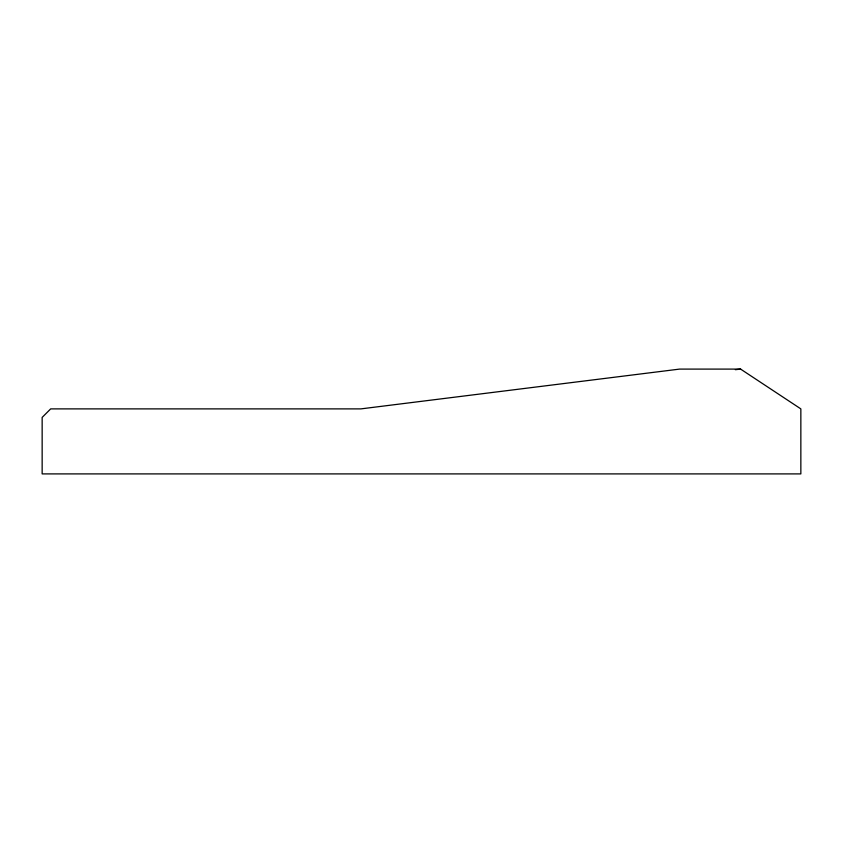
<?xml version="1.0" encoding="UTF-8"?>
<svg xmlns="http://www.w3.org/2000/svg" width="843" height="843" viewBox="0 0 843 843"><rect width="100%" height="100%" fill="white"/><g stroke="black" fill="none" stroke-linecap="round" stroke-linejoin="round"><path stroke-width="1.26" d="M735.381 369.698L740.607 369.097L800.85 408.887L800.85 473.903L42.15 473.903L42.15 417.411L50.675 408.887L360.867 408.887L679.584 369.097L740.607 369.097"/></g></svg>
